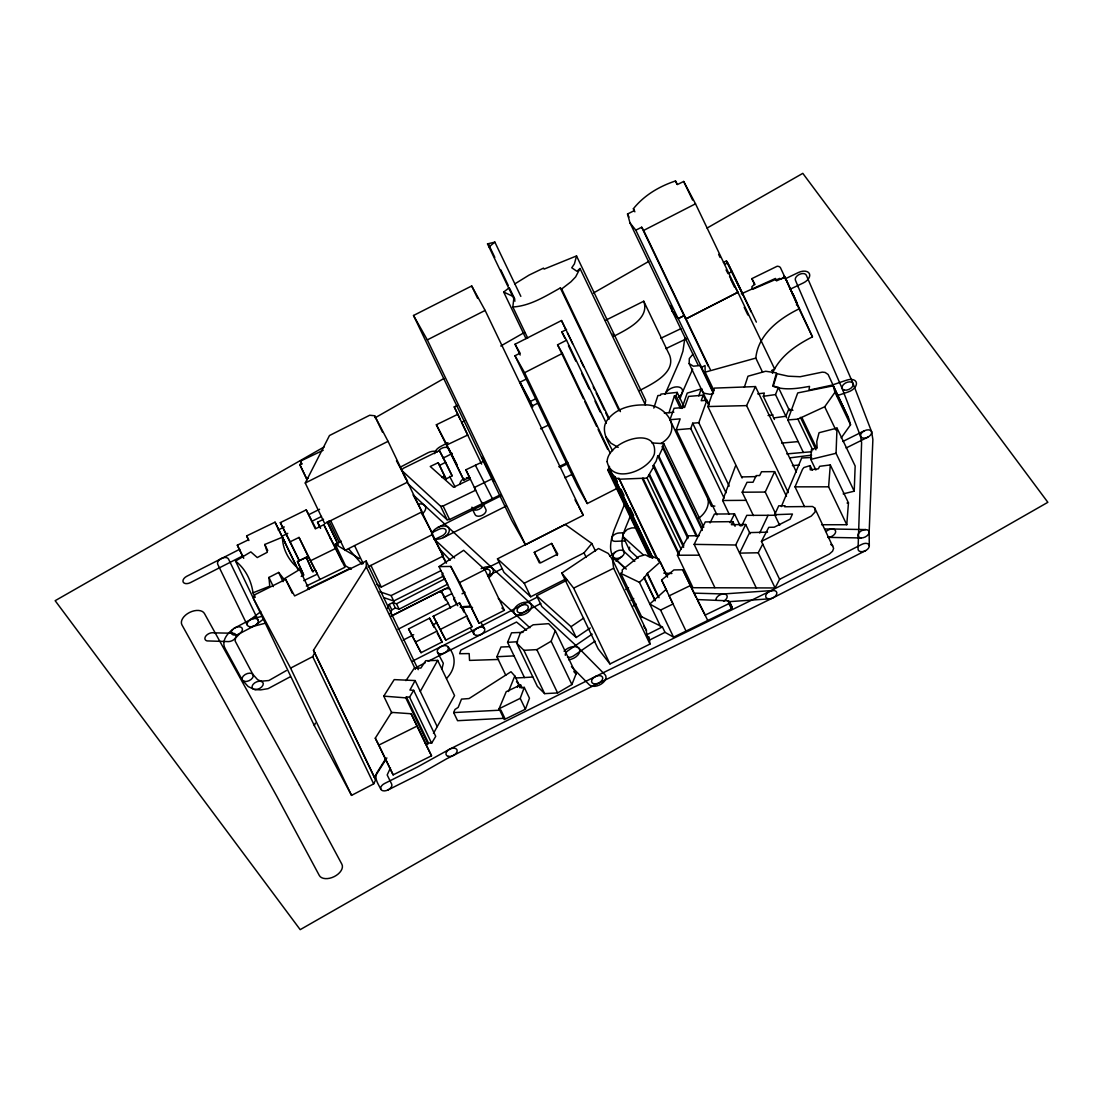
<?xml version="1.0" encoding="UTF-8"?>
<svg xmlns="http://www.w3.org/2000/svg" width="1103" height="1103" viewBox="0 0 1103 1103"><rect width="100%" height="100%" fill="white"/><g stroke="black" fill="none" stroke-linecap="round" stroke-linejoin="round"><path stroke-width="1.5" d="M843.161 493.868L854.218 491.193L836.06 453.292L836.998 428.102L819.046 432.721L816.771 441.49L817.116 447.735L811.436 449.459L810.774 459.386L815.862 470.002M854.218 491.193L855.156 466.004L836.998 428.102M869.15 532.322L872.873 439.518L871.687 432.018M641.987 617.542L620.824 573.381L622.326 572.057L622.189 569.906L638.982 556.519L645.2 554.768L650.205 557.387L652.824 556.739L658.684 558.973L658.56 561.041L660.256 561.937L667.549 577.159M684.922 337.697L682.936 351.168L679.724 360.764L665.247 393.868M821.583 524.738L846.773 524.725L828.615 486.823L830.297 464.942L819.639 466.307L818.398 468.816L810.25 469.864L810.112 465.618L803.894 467.534L802.501 469.34L795.015 486.85L804.459 506.553M846.773 524.725L848.455 502.858L830.297 464.942M527.703 338.056L512.826 306.992L513.957 297.355M762.504 372.097L755.803 358.103C758.064 334.512 779.283 318.533 799.041 308.881L784.978 277.143L776.484 280.879L775.864 279.362L752.48 289.344L751.832 286.766L754.755 284.119L751.846 278.645L777.229 266.223L779.008 266.512L780.317 267.409L797.014 303.187L796.476 304.952M514.77 283.926L529.095 275.088L543.517 268.112L544.11 269.104L576.524 255.937L574.429 263.851L571.754 267.781L576.979 271.31L580.013 268.484L645.476 405.118M645.103 404.181L645.71 400.334L576.524 255.937M629.551 547.185L629.565 550.232L638.21 558.132M697.372 536.541L658.836 456.09L657.802 455.87L656.12 461.261L653.059 465.866L687.886 538.581M305.255 483.017L388.049 441.324L374.648 415.762L369.712 415.238L329.48 435.533L305.255 483.017L324.723 523.622L407.104 482.356L407.434 481.142L396.46 460.751M377.005 584.521L381.293 587.072L442.565 556.353L442.896 555.14L432.707 536.21M784.04 276.122L783.502 277.887L780.179 279.293L779.752 278.397L776.043 279.983L775.437 278.452L741.34 293.839M774.458 419.498L763.331 396.294L764.338 393.04L757.692 393.868M653.817 408.082L657.884 395.577L660.532 395.301L660.918 394.102L677.173 392.392L683.722 406.042M664.309 413.115L668.997 412.674L674.416 395.922L676.084 395.756L677.173 392.392M744.332 387.305L747.958 376.22L765.689 371.256L776.484 372.883L772.831 385.885L778.401 387.456L789.514 410.661M698.819 395.963L701.177 388.932L687.197 393.109L681.875 408.496M742.085 478.013L707.85 406.552L714.289 388.118L755.445 386.574L796.38 472.001M520.588 684.894L519.61 687.61L524.283 687.403L529.468 698.227L525.414 709.188L504.278 719.57L499.08 708.746L506.208 691.705L520.588 684.894L522.064 687.982M714.854 506.07L711.463 506.346L669.948 419.719L674.071 408.289L684.618 407.393L688.575 396.418L703.19 395.191L706.154 401.382M716.991 514.88L676.222 429.798L680.151 418.864L669.948 419.719M724.12 498.198L690.768 428.584L692.698 423.207L698.792 422.697L706.899 400.251L701.205 400.72L703.19 395.191M735.48 466.031L722.644 500.5L729.207 514.219M516.59 643.049L520.244 633.15L533.19 624.794L548.674 623.664L555.305 630.64L576.056 673.961L571.892 684.549L557.594 692.946L544.648 693.635L537.354 686.369L516.59 643.049L523.884 650.315L544.648 693.635M679.958 398.955L682.233 392.751M811.78 451.747L803.356 452.437L787.79 419.94L797.731 392.916L833.179 385.829L848.745 418.327L850.537 424.793L841.189 437.946M656.464 558.146L618.976 478.399L614.84 478.371L614.233 477.723L615.143 476.91L617.363 481.556M499.08 708.746L520.216 698.351L524.283 687.403M523.884 650.315L536.83 649.626L551.142 641.229L555.305 630.64M624.601 504.14L614.026 530.267C611.434 538.664 608.18 548.618 613.213 556.781M630.406 515.68C626.601 526.848 617.942 539.96 624.119 551.817A5.998 3.654 -25.6 0 1 617.156 558.463A5.998 3.654 -25.6 0 1 614.729 552.617A5.998 3.654 -25.6 0 1 624.119 551.817M508.497 691.512L514.811 675.987L511.006 671.741L469.065 698.557L461.495 699.123L458.186 707.409L454.987 709.45L453.664 712.579L457.566 720.7L504.816 718.26L500.927 710.139L453.664 712.579M517.445 687.21L518.7 684.108L514.811 675.987M786.632 417.789L775.506 394.584L778.401 387.456M351.54 795.373L290.572 668.128L253.373 598.391L254.917 594.669L285.622 579.365L294.625 595.937L366.182 561.027L366.32 566.928L313.459 650.301L375.682 779.821L373.683 783.888L351.54 795.373L314.341 725.636L315.361 723.154M532.818 677.021L524.435 677.545L507.573 642.346L511.544 632.819L523.056 632.336M781.338 506.594L801.716 457.966L811.629 457.483M387.498 608.442L389.194 604.43L392.765 602.61L396.529 603.796L445.157 578.703M390.104 613.861L391.786 609.849L395.357 608.029L399.121 609.214L447.749 584.121M505.794 675.298L496.888 656.726L500.996 647.006L509.503 646.689M682.109 393.068L692.656 369.119M772.431 373.297C779.973 356.131 796.214 345.032 812.456 336.856L784.978 277.143M580.013 268.484L575.642 276.908L570.899 281.844L561.661 288.972L560.324 287.966C545.53 296.169 530.074 306.014 512.826 306.992M775.616 513.708L765.234 492.062L774.637 471.643L761.525 471.739L759.65 475.558L756.272 475.586L753.018 482.259L747.021 482.301L742.195 492.214L753.39 515.57M702.321 530.391L662.283 446.853L663.772 443.654L651.914 442.937M779.697 525.304L774.623 514.701L778.732 505.822L785.102 505.753L784.619 506.76L812.539 506.498L814.717 508L833.634 548.356L832.572 551.197L829.456 553.968L779.6 579.323L775.092 587.954L692.974 587.72L677.407 555.236L688.562 535.837L699.095 535.7M648.564 555.264L607.794 470.168L609.504 466.5L608.525 466.404L613.723 477.241M788.273 492.6L746.607 405.614L755.445 386.574M759.705 532.97L768.046 515.322L776.016 515.225M658.836 456.09L663.193 446.88L662.283 446.853M741.726 525.91L746.772 515.335L768.046 515.322M756.451 588.313L735.701 545.006L745.683 524.476L731.372 524.697L732.861 521.65L705.286 521.926L694.145 544.358L714.896 587.665M290.572 668.128L312.728 656.643L314.727 652.576M710.056 522.919L714.413 514.053L734.515 513.888L740.32 526.007M730.076 522.753L734.515 513.888M681.158 549.266L647.061 478.095L654.203 465.852L653.059 465.866M779.6 579.323L761.428 541.421L768.777 527.331L774.223 527.193L790.093 519.182L792.464 514.039L774.623 514.701M775.092 587.954L758.23 552.768L762.738 544.124M441.876 669.121L443.323 663.289L437.519 652.452M391.868 713.007L383.775 696.131L394.198 679.613L415.114 680.551L409.93 690.078L413.68 690.313L435.726 736.335L431.618 743.201L428.419 742.898L406.373 696.875L409.571 697.179L431.618 743.201M433.465 733.385L454.56 695.579L437.684 660.38L425.717 660.725L420.905 668.06L414.342 668.046L405.932 680.648M420.312 691.388L437.684 660.38M411.129 713.765L431.521 755.789L393.137 774.871L375.282 738.169L391.565 712.373L411.129 713.765L425.4 743.546L427.84 743.891L405.78 697.868L406.373 696.875M427.84 743.891L428.419 742.898M409.571 697.179L413.68 690.313M385.829 758.561L377.681 771.535C373.145 777.381 378.329 784.026 380.907 789.362A5.998 3.654 -25.6 0 0 387.966 789.955A5.998 3.654 -25.6 0 0 391.662 784.081L387.181 774.954L390.49 767.853M446.536 678.428C455.401 669.576 457.125 656.382 448.163 646.978M375.682 779.821L374.427 777.546L386.863 757.926M618.659 479.24L647.061 478.095M697.758 600.956L705.175 615.088L727.553 604.306L729.607 602.445L728.338 600.845L697.013 599.549M641.574 616.701L662.393 626.918L664.999 632.336L673.561 637.148L731.482 608.939L732.006 606.857L729.4 601.452M787.79 419.94L797.91 419.126L824.686 406.773L834.971 392.31L833.179 385.829M497.481 558.835L524.242 583.239L584.011 552.879L591.828 543.503L565.219 524.449L497.481 558.835L503.974 572.374L530.722 596.778L565.977 578.868M634.887 211.831L633.398 208.729C644.083 195.328 659.36 186.31 675.477 180.989L677.407 184.559L683.681 181.457L695.51 203.807L774.637 368.967L771.59 370.525M232.705 629.468C226.956 633.66 221.083 641.477 225.233 648.702L242.302 680.013M692.918 354.201L689.306 358.599L689.154 363.59L708.595 404.415M620.824 573.381L639.423 582.356L644.207 578L647.392 573.353L660.256 561.937M666.115 589.402L649.805 604.017L660.587 610.069L673.561 637.148M525.993 338.621L503.685 292.047L509.255 287.704M494.861 242.122L489.015 246.934L488.863 245.004L487.526 243.887L494.861 242.122L520.837 296.349M666.75 590.739L661.621 580.026L673.905 569.934L682.743 569.768L707.768 620.506M609.931 556.284L615.377 552.065M615.984 561.179L621.968 556.532M249.43 620.369L260.791 611.627M255.979 624.863L263.203 619.293M661.055 443.434C684.453 429.715 665.647 403.422 644.028 404.939C631.15 404.691 617.046 408.248 608.553 418.561C599.329 428.336 607.601 441.269 612.606 450.713M698.557 518.341C704.748 513.915 709.629 506.456 708.002 498.597M442.979 573.202L442.027 574.746L446.812 582.867M454.657 597.564L453.691 599.108L456.89 604.527M592.159 634.128L568.031 650.66A5.998 3.654 -25.6 0 0 565.329 655.306M633.205 605.988L636.045 604.044M595.055 641.16L573.767 655.747A5.998 3.654 -25.6 0 1 567.521 657.25M567.08 580.109L536.637 595.73L571.037 626.669L583.652 618.107M625.746 589.553L628.545 587.651M536.637 595.73L541.821 606.553L576.221 637.506L590.243 627.979M630.93 600.39L633.729 598.488M648.991 636.886L649.97 644.069L609.973 663.937L598.157 648.854L561.827 573.05L598.515 548.508L608.194 553.416L612.441 559.455L646.537 630.626M439.035 566.625L463.66 550.287L484.92 569.699L504.388 610.304L479.033 623.209L450.782 566.432L439.035 566.625L457.773 605.726M234.181 628.269L251.084 619.348M309.143 589.429L299.616 569.534L283.843 579.047L278.659 572.443L268.939 577.434L269.752 586.189L253.001 592.807L255.193 597.399M314.341 725.636L235.546 561.096L250.822 551.886L257.261 557.553L267.312 552.272L264.789 544.468L282.437 537.175L297.824 569.313M290.337 676.732L268.098 688.644L260.666 689.885L254.683 689.499M324.31 446.853L55.15 600.694L300.195 929.65L1047.85 502.306L802.805 173.35L707.106 228.045M375.144 417.789L443.93 378.481M500.762 345.997L524.683 332.32M593.469 292.998L648.798 261.383M286.353 670.569L268.842 680.537L260.611 681.24M865.648 550.604L772.969 597.867L539.381 712.235L446.577 758.836L420.988 773.41L388.022 789.941M399.769 467.424L427.771 452.85A9.458 5.763 -25.6 0 1 437.326 451.885M447.942 442.675L440.538 446.536A9.458 5.763 -25.6 0 0 434.623 453.636M452.34 453.388L446.453 456.463A9.458 5.763 -25.6 0 1 443.02 457.745M695.51 203.807L643.642 230.43L641.684 227.218L635.811 230.182L630.034 222.985L627.524 214.01L634.349 210.59L633.398 208.729M729.524 276.453L737.879 292.254L731.592 295.521L686.011 318.864L684.025 315.637L678.193 318.629L672.416 311.418L671.079 306.662M445.64 462.281L452.12 475.82L446.095 478.923L439.614 465.383L445.64 462.281L439.408 450.562L403.284 468.32L401.575 470.264L440.621 506.236L447.115 519.775L449.597 519.513L500.183 494.902M534.293 552.341L551.61 543.434L557.746 554.037L540.442 562.957L534.293 552.341L539.339 562.875M397.99 629.303L448.328 603.41L450.548 608.056M403.174 640.126L413.68 634.721M433.038 624.767L437.436 622.519M537.147 597.192L477.365 628.131M540.801 603.52L481.018 634.459M737.879 292.254L686.011 318.864L684.053 315.665L678.193 318.629L672.416 311.418L670.734 305.448M437.643 527.565L501.162 495.716M443.337 537.588L506.318 506.015M391.027 616.301L441.021 590.739L448.328 603.41M408.579 628.917L429.605 618.149L436.926 631.15L442.11 641.987L421.056 652.7L408.579 628.917L421.056 652.7M433.286 616.26L459.482 602.845L466.859 615.929L472.043 626.752L445.791 640.112L433.286 616.26L445.791 640.112M413.515 315.486L427.316 339.889L485.127 310.426L471.698 285.967L413.515 315.486L511.668 520.34L525.469 544.758L583.28 515.28L485.127 310.426M520.202 355.014L515.046 344.233L561.51 320.532L609.352 418.768M617.556 488.105L587.279 503.547L577.696 486.602L514.991 355.745L520.092 353.153L515.046 344.233M583.377 398.693L557.566 344.812L566.528 340.234L606.36 423.373M514.991 355.745L524.587 372.69L562.433 353.387L610.373 453.457M412.591 661.083L477.42 628.103M416.176 667.453L425.165 662.848M428.157 661.317L480.963 634.487M564.764 338.056L561.813 331.893L566.57 329.48M450.782 566.432L459.579 582.605L484.92 569.699M462.047 593.8L465.011 592.297M415.859 641.863L436.926 631.15M440.607 629.289L466.859 615.929M761.428 541.421L811.298 516.066L815.158 511.902L814.717 508M449.762 749.116L595.523 676.484M605.423 320.394L643.738 301.216C650.122 318.877 626.104 329.797 613.654 336.387M723.389 262.473L726.436 260.942L729.566 267.147M724.643 264.417L727.649 262.914L732.116 271.503L728.008 273.572L726.05 269.89M320.146 527.689L317.554 522.27L323.551 519.251M391.717 615.777L448.163 587.32M444.164 597.468L451.582 593.772M239.792 549.225L186.738 576.304A5.998 3.654 -25.6 0 0 183.25 582.205A5.998 3.654 -25.6 0 0 190.405 582.632L243.294 555.622M278.149 530.019L284.284 526.944M308.84 514.646L319.58 509.269M281.637 536.43L287.773 533.356M312.314 521.071L321.511 516.466M351.264 569.245L345.556 565.839L335.174 544.179L341.268 541.132M368.154 566.79L432.183 534.693L432.514 533.48L421.539 513.088M379.887 591.76L391.11 595.579L441.09 570.582M443.696 576L393.702 600.997L384.078 597.716M864.366 430.763L842.816 441.49M867.813 437.202L846.098 447.997M664.999 632.336L649.433 640.112L646.841 634.708L662.393 626.918M457.8 414.314L436.361 424.765L446.949 444.895L467.713 435.051L454.243 406.883L457.18 405.421M561.827 573.05L573.657 588.133L613.654 568.252L612.441 559.455M375.282 738.169L378.867 745.09L417.251 726.008M525.125 392.778L520.037 382.162L526.076 379.17M449.859 749.075L417.292 767.095L384.547 783.516A5.998 3.654 -25.6 0 0 380.921 789.39M484.286 569.424L498.79 562.254M487.664 575.89L502.168 568.721M315.651 570.954L308.095 556.381L299.285 560.724L280.314 522.643L306.234 509.876L315.899 528.585L323.841 524.697L344.991 567.259L306.344 586.038M520.037 382.162L530.226 401.52L536.21 398.569M280.314 522.643L290.213 541.766L299.023 537.423L320.035 579.502M660.587 610.069L673.023 603.975L661.621 580.026M531.549 406.29L537.657 403.298M310.963 560.545L335.905 548.315M493.813 481.611L492.407 478.647L474.373 487.498L482.163 503.74M464.653 420.836L461.619 422.311L481.653 464.129M440.621 506.236L443.116 505.974L475.669 490.201L465.866 469.795L483.693 461.302L492.407 478.647M307.544 589.002L350.602 568.1M431.425 532.928L438.87 529.316A5.998 3.654 -25.6 0 1 445.874 529.964A5.998 3.654 -25.6 0 1 442.11 535.851L434.665 539.464M254.324 625.884L239.516 633.618A5.998 3.654 -25.6 0 1 231.244 632.819A5.998 3.654 -25.6 0 1 238.675 626.766A5.998 3.654 -25.6 0 1 240.992 632.419L235.573 637.989L235.132 640.995L253.001 674.636M248.864 540.553L246.631 535.906L275.047 522.174L285.498 543.365M243.267 557.553L237.324 545.185L248.533 539.767L246.631 535.906M690.905 585.307L669.135 595.841L685.997 631.04M470.388 479.157L453.554 487.264L430.239 466.472L438.153 462.736L439.614 465.383M559.897 467.438L567.618 463.729M564.929 477.806L572.636 474.097M301.946 464.184L300.471 461.123L323.22 450.231M307.103 479.833L299.768 464.515L301.671 463.605L300.471 461.123M785.143 278.852L798.393 272.524A9.458 5.763 -25.6 0 1 809.395 273.654A9.458 5.763 -25.6 0 1 803.329 282.933L790.051 289.262M660.904 338.221L680.854 328.694M665.84 348.631L687.348 338.359M303.739 580.619L317.443 574.084L315.32 569.92L312.439 571.23L306.289 557.373L297.465 561.441L303.752 575.201L301.202 576.4M595.579 676.442L769.577 591.401L861.705 544.427A5.998 3.654 -25.6 0 1 869.15 545.075A5.998 3.654 -25.6 0 1 864.366 551.183A5.998 3.654 -25.6 0 1 858.051 549.101L861.608 442.689L860.492 435.961M308.33 477.957L306.634 478.771L299.768 464.515M540.594 428.819L548.15 425.248M436.361 424.765L463.811 480.095L469.74 477.282M558.766 466.721L567.811 462.433M442 477.516L444.633 476.275L446.095 478.923M639.588 390.531C652.038 383.941 676.056 373.021 669.673 355.373L643.738 301.216M833.482 384.602L846.856 380.108A9.458 5.763 -25.6 0 1 856.452 383.044A9.458 5.763 -25.6 0 1 848.345 391.91L837.08 395.701M607.794 470.168L609.918 470.085L652.163 558.27M714.082 390.807L705.148 372.152L755.803 358.103M266.181 622.988L252.532 626.545M252.877 618.686L261.59 616.453M810.774 459.386L836.06 453.292M705.148 372.152L705.051 365.562L701.536 367.368L700.074 365.548L693.36 366.196L689.154 363.59M713.476 393.523L710.042 394.309L704.265 393.288L702.57 391.565L702.046 388.959M832.558 385.002L808.995 390.117L809.519 386.381C797.538 388.49 784.881 390.641 773.148 386.312L777.105 373.724L788.245 376.192L800.144 376.73L822.286 372.138L825.072 372.428L828.119 374.482L848.124 417.486L842.458 405.656M463.412 606.609L469.216 606.25A11.65 7.087 -25.6 0 1 472.58 607.712M811.643 455.139L789.9 457.869M763.331 396.294L775.506 394.584M773.713 417.954L785.887 416.245L788.783 409.116L792.933 410.288M847.049 503.023L848.455 502.858M768.074 415.528L773.051 414.907M792.409 465.645L799.234 464.997M668.997 412.674L673.864 412.205M781.6 443.089L798.172 441.6M786.797 453.912L803.356 452.437M690.768 428.584L676.222 429.798M723.168 593.993L772.913 590.477M728.325 601.728L769.591 598.819M507.573 642.346L517.624 641.725M496.888 656.726L514.053 655.885M515.846 677.973L524.435 677.545M624.036 532.763L619.059 532.983A5.998 3.654 -25.6 0 0 611.931 537.409A5.998 3.654 -25.6 0 0 615.46 541.339L625.401 540.897M498.556 659.456L469.547 660.407L469.161 653.583L459.62 653.707L460.902 650.094L516.521 622.037L526.503 630.227M707.85 406.552L746.607 405.614M741.574 476.951L755.9 476.593M767.523 532.156L749.585 532.611L739.589 553.127L758.23 552.768M636.845 527.841L631.729 527.923L627.317 529.412L623.071 533.645L623.085 536.692L629.565 550.232M460.172 607.201L470.236 607.036M742.195 492.214L765.234 492.062M722.644 500.5L746.097 500.335M739.341 524.835L742.691 524.807M825.278 529.04L832.103 528.999M677.407 555.236L699.33 555.181M795.015 486.85L828.615 486.823M832.227 528.999L865.758 529.592M694.145 544.358L735.701 545.006M861.278 537.961L827.87 537.368A5.998 3.654 -25.6 0 0 834.943 533.728A5.998 3.654 -25.6 0 0 833.454 529.15A5.998 3.654 -25.6 0 0 826.092 531.536M694.628 593.152L723.844 593.979M663.799 573.119L671.906 573.505M383.775 696.131L405.78 697.868M261.411 681.433L257.592 679.655L252.835 674.36M253.869 689.292L248.175 686.535L242.467 680.289M830.711 544.399L832.875 545.902M503.685 292.047L512.619 296.224M618.176 447.391L610.924 443.185L605.933 436.788M730.944 606.264L732.006 606.857M335.174 544.179L359.481 558.614M615.143 476.91L612.013 474.152L609.918 470.085M791.982 293.591L793.278 294.487L797.014 303.187M299.616 569.534C289.579 561.896 282.602 549.942 282.437 537.175M643.27 554.864L623.085 536.692M235.546 561.096C245.376 568.734 251.319 580.592 253.001 592.807M501.879 608.029L504.388 610.304M413.57 495.233L578.634 647.985M529.909 627.772L498.308 598.557M623.54 551.004L634.804 561.386M613.792 557.594L626.283 569.107M408.055 483.803L447.115 519.775M433.989 538.898L454.601 557.994M624.946 568.266L612.744 556.684L614.233 559.786M578.758 648.109L604.927 674.609A9.458 5.763 -25.6 0 1 601.466 683.901A9.458 5.763 -25.6 0 1 589.388 684.88L571.464 666.653M573.85 671.63L576.056 673.961M438.525 547.86L450.245 560.269M516.48 681.64L518.7 684.108M348.534 548.77L362.018 564.295M643.628 626.228L646.165 629.841L646.841 634.708M470.664 628.627L473.89 634.06M481.308 623.14L484.507 628.531M561.813 331.893L566.528 340.234M557.566 344.812L562.433 353.387M467.134 618.038L472.043 626.752M437.229 633.315L442.11 641.987M413.087 494.902L421.704 510.923L421.374 512.137L344.963 550.411L330.693 520.63M441.807 554.313L446.508 563.054M442.841 556.822L445.97 562.64M578.592 506.511L583.28 515.28M475.393 465.259L492.421 498.694M452.12 475.82L439.408 450.562M575.008 499.783L577.807 505.05M522.643 387.58L532.818 406.938M457.18 464.942L448.866 448.852A5.998 3.654 -25.6 0 0 444.013 447.487A5.998 3.654 -25.6 0 0 438.511 451.086M449.61 476.358L455.112 486.988M317.554 522.27L320.615 528.185M330.321 538.236L342.399 561.854M425.4 743.546L431.521 755.789M237.324 545.185L243.763 558.228M482.907 503.368L485.885 509.462A5.998 3.654 -25.6 0 1 482.08 515.335A5.998 3.654 -25.6 0 1 475.09 514.66L472.125 508.593M295.866 565.012L275.047 522.174M465.866 469.795L469.092 476.455M853.005 383.417L806.321 275.24A5.998 3.654 -25.6 0 0 799.454 274.357A5.998 3.654 -25.6 0 0 795.428 280.217L798.282 287.028M842.196 388.601L798.282 287.042M258.102 620.024L228.514 559.056A5.998 3.654 -25.6 0 0 221.524 558.38A5.998 3.654 -25.6 0 0 217.718 564.253L247.306 625.208M799.041 308.881L812.456 336.856M834.971 392.31L850.537 424.793M824.686 406.773L835.812 429.977M751.846 278.645L754.728 284.657M732.116 271.503L756.368 322.131M727.649 262.914L751.171 312.011M801.867 417.486L816.689 448.425M726.436 260.942L742.912 294.997M800.392 417.334L815.958 449.831M797.91 419.126L812.732 450.065M730.944 279.707L734.626 287.387M744.18 307.323L747.862 314.989M683.681 181.457L692.601 200.07M718.618 254.379L720.107 257.482M675.477 180.989L676.966 184.091M810.112 465.618L812.291 470.168M774.637 471.643L786.494 496.405M643.642 230.43L710.277 369.505M641.684 227.218L708.291 366.265M635.811 230.182L713.476 392.268M627.524 214.01L629.013 217.112M700.074 365.548L712.731 391.979M630.034 222.985L698.144 365.121M706.899 400.251L709.132 404.898M698.792 422.697L729.193 486.12M745.683 524.476L750.137 533.769M692.698 423.207L726.05 492.82M676.084 395.756L681.888 407.876M674.416 395.922L680.234 408.055M732.861 521.65L735.081 526.296M613.075 333.699L613.695 334.995M663.772 443.654L703.797 527.193M663.193 446.88L702.473 528.875M729.607 602.445L732.199 607.863M728.338 600.845L730.296 604.913M728.89 603.52L731.482 608.939M657.802 455.87L696.351 536.32M654.203 465.852L688.3 537.023M561.661 288.972L620.424 411.626M560.324 287.966L619.086 410.633M649.722 474.648L683.819 545.82M648.785 474.704L683.626 547.405M642.939 478.068L679.269 553.871M642.401 478.881L678.731 554.685M682.743 569.768L695.938 597.302M561.51 320.532L565.936 329.769M567.411 332.844L572.567 343.626M580.688 360.557L583.639 366.72M593.221 386.726L594.696 389.814M596.171 392.889L604.292 409.82M605.768 412.908L608.718 419.057M568.445 345.749L575.821 361.15M581.722 373.462L589.099 388.863M595 401.175L600.17 411.957M584.852 401.768L596.654 426.406M598.129 429.481L607.725 449.486M658.684 558.973L666.708 575.725M618.976 478.399L658.257 560.393M621.072 489.291L624.036 495.481M629.965 507.863L633.673 515.597M614.84 478.371L652.645 557.277M614.233 477.723L652.783 558.173M622.616 495.798L625.58 501.989M634.473 520.561L638.913 529.84M647.819 548.398L650.784 554.588M608.718 470.457L649.488 555.554M647.392 573.353L659.056 597.729M647.392 574.36L658.326 597.206M488.863 245.004L494.806 257.399M500.748 269.794L508.166 285.277M509.655 288.379L514.853 299.23M487.526 243.887L514.991 301.147M644.069 577.09L655.003 599.935M644.207 578L655.154 600.845M639.423 582.356L660.614 626.573M524.587 372.69L587.279 503.547M613.654 568.252L649.97 644.069M530.226 401.52L532.404 406.069M471.698 285.967L477.64 298.389M591.828 543.503L595.441 551.017M584.011 552.879L586.176 557.387M573.657 588.133L609.973 663.937M551.61 543.434L557.373 555.471M571.037 626.669L576.221 637.506M427.316 339.889L525.469 544.758M483.969 461.688L481.846 457.249L483.693 461.302M454.243 406.883L460.13 419.154M524.242 583.239L530.722 596.778M551.142 641.229L571.892 684.549M446.949 444.895L463.811 480.095M536.83 649.626L557.594 692.946M438.153 462.736L444.633 476.275M443.116 505.974L449.597 519.513M520.216 698.351L525.414 709.188M459.579 582.605L479.033 623.209M388.049 441.324L442.965 555.94M403.009 473.27L405.89 479.281M374.648 415.762L382.576 432.307M459.482 602.845L463.936 612.124M441.021 590.739L445.46 600.018M429.605 618.149L434.058 627.428M396.529 603.796L399.121 609.214M391.11 595.579L394.074 601.769M392.765 602.61L395.357 608.029M370.911 565.412L381.293 587.072M389.194 604.43L391.786 609.849M366.182 561.027L418.23 669.645M366.32 566.928L415.39 669.342M354.573 545.613L363.218 563.661M415.114 680.551L437.174 726.587M328.887 520.864L339.31 542.607M327.191 521.678L338.207 544.661M327.674 522.739L336.484 541.132M323.841 524.697L330.817 539.27M306.234 509.876L315.306 528.833M299.023 537.423L308.095 556.381M306.289 557.373L312.976 572.03M290.213 541.766L299.285 560.724M297.465 561.441L303.559 574.498M378.867 745.09L393.137 774.871M285.622 579.365L292.309 593.331M278.659 572.443L283.057 581.626M264.789 544.468L267.726 550.59M313.459 650.301L374.427 777.546M312.728 656.643L373.683 783.888M268.939 577.434L273.337 586.617M853.074 383.568L871.591 431.659A5.998 3.654 -25.6 0 1 864.325 438.167A5.998 3.654 -25.6 0 1 862.339 432.142A5.998 3.654 -25.6 0 1 871.591 431.659M842.127 388.449L860.574 436.305M869.15 532.28A5.998 3.654 -25.6 0 1 860.616 537.906A5.998 3.654 -25.6 0 1 860.795 531.136A5.998 3.654 -25.6 0 1 869.15 532.28L869.302 545.93M665.123 394.185A9.458 5.763 -25.6 0 1 678.883 387.056A9.458 5.763 -25.6 0 1 678.648 397.177M564.047 651.239A9.458 5.763 -25.6 0 1 575.532 646.661A9.458 5.763 -25.6 0 1 579.116 653.321A9.458 5.763 -25.6 0 1 568.624 659.746M419.195 503.919A9.458 5.763 -25.6 0 1 425.565 506.884A9.458 5.763 -25.6 0 1 422.256 513.846M431.618 534.638A9.458 5.763 -25.6 0 1 443.351 525.979A9.458 5.763 -25.6 0 1 447.873 533.935A9.458 5.763 -25.6 0 1 433.796 538.471M481.887 502.32A5.998 3.654 -25.6 0 1 479.129 509.255A5.998 3.654 -25.6 0 1 471.919 507.146M481.142 568.638A9.458 5.763 -25.6 0 1 492.489 568.472A9.458 5.763 -25.6 0 1 488.919 577.476M485.003 569.369A5.998 3.654 -25.6 0 1 489.884 570.72A5.998 3.654 -25.6 0 1 488.119 575.352M715.957 600.129A5.998 3.654 -25.6 0 1 720.493 594.655A5.998 3.654 -25.6 0 1 726.974 595.592A5.998 3.654 -25.6 0 1 723.582 601.232M461.743 607.712A5.998 3.654 -25.6 0 1 463.715 611.255M440.442 592.421A5.998 3.654 -25.6 0 1 449.707 588.961M460.365 484.41A5.998 3.654 -25.6 0 1 464.17 478.523M466.362 477.778A5.998 3.654 -25.6 0 1 470.14 478.15M607.146 461.716C611.793 484.782 648.798 471.022 654.369 453.967C658.684 424.062 607.27 441.421 607.146 461.716M232.54 633.232L213.941 632.86A5.998 3.654 -25.6 0 0 206.054 635.742A5.998 3.654 -25.6 0 0 207.033 640.912L228.555 641.601A5.998 3.654 -25.6 0 0 235.808 637.327A5.998 3.654 -25.6 0 0 232.54 633.232M299.396 785.074L204.469 613.558A12.616 7.68 -25.6 0 0 189.523 612.482A12.616 7.68 -25.6 0 0 181.954 624.905L276.881 796.435L319.332 875.52A12.616 7.68 -25.6 0 0 334.278 876.582A12.616 7.68 -25.6 0 0 341.847 864.173L299.396 785.074M249.416 626.683A5.998 3.654 -25.6 0 0 258.309 621.444A5.998 3.654 -25.6 0 0 250.395 619.721A5.998 3.654 -25.6 0 0 249.416 626.683M768.901 598.832A5.998 3.654 -25.6 0 0 776.857 592.725A5.998 3.654 -25.6 0 0 768.005 592.38A5.998 3.654 -25.6 0 0 768.901 598.832M593.869 683.805A5.998 3.654 -25.6 0 0 602.748 678.566A5.998 3.654 -25.6 0 0 594.834 676.856A5.998 3.654 -25.6 0 0 593.869 683.805M519.279 615.419A9.458 5.763 -25.6 0 0 531.508 605.575A9.458 5.763 -25.6 0 0 517.293 605.437A9.458 5.763 -25.6 0 0 519.279 615.419M448.328 756.382A5.998 3.654 -25.6 0 0 457.166 751.074A5.998 3.654 -25.6 0 0 449.169 749.447A5.998 3.654 -25.6 0 0 448.328 756.382M439.711 653.817A5.998 3.654 -25.6 0 0 448.452 648.412A5.998 3.654 -25.6 0 0 440.359 646.923A5.998 3.654 -25.6 0 0 439.711 653.817M255.083 689.54A5.998 3.654 -25.6 0 0 263.272 683.612A5.998 3.654 -25.6 0 0 254.586 682.964A5.998 3.654 -25.6 0 0 255.083 689.54M244.466 681.42A5.998 3.654 -25.6 0 0 253.263 676.07A5.998 3.654 -25.6 0 0 245.224 674.498A5.998 3.654 -25.6 0 0 244.466 681.42M844.278 390.076A5.998 3.654 -25.6 0 0 853.198 384.864A5.998 3.654 -25.6 0 0 845.325 383.099A5.998 3.654 -25.6 0 0 844.278 390.076M476.124 635.397A5.998 3.654 -25.6 0 0 484.824 629.951A5.998 3.654 -25.6 0 0 476.661 628.531A5.998 3.654 -25.6 0 0 476.124 635.397M519.623 612.923A5.998 3.654 -25.6 0 0 528.309 607.45A5.998 3.654 -25.6 0 0 520.133 606.057A5.998 3.654 -25.6 0 0 519.623 612.923"/></g></svg>
